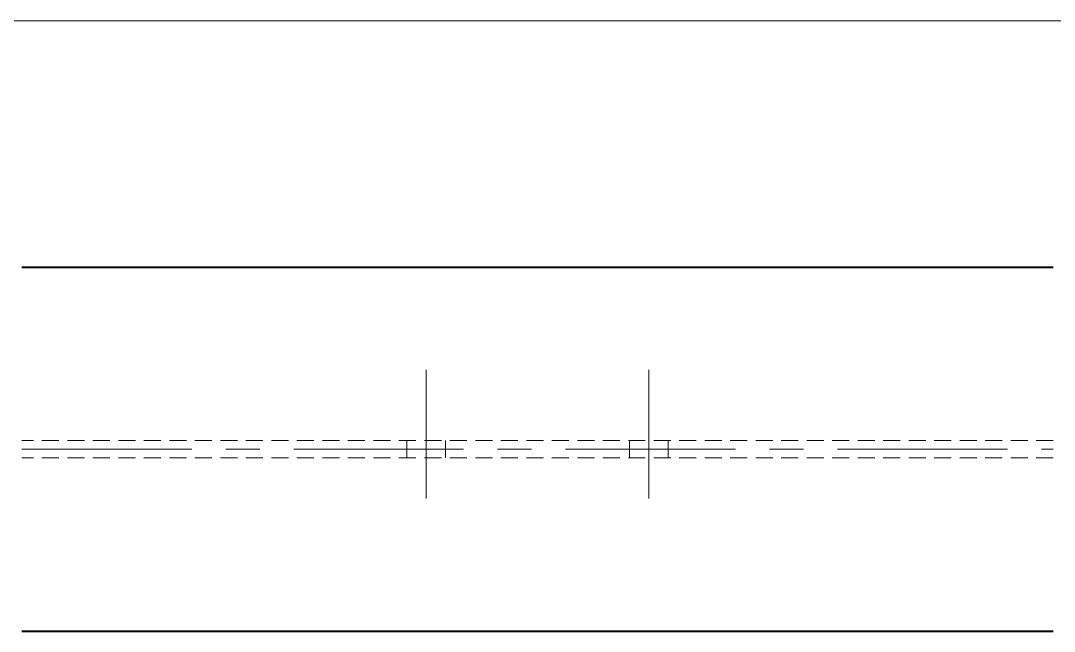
# Model space of a CAD drawing. Header units: millimetres. Extents: x 2 to 410, y 5 to 282.
# Drawn here: x 278.07 to 326.34, y 148.28 to 176.78 of the extents above; entities that cross this region are included whole.
import ezdxf

# ---------------------------------------------------------------- set-up
doc = ezdxf.new("R2010")
doc.units = ezdxf.units.MM
for name, pattern in [('AXES', [12.7, 7.9375, -1.5875, 1.5875, -1.5875]), ('CACHE2', [1.190625, 0.79375, -0.396875]), ('INTERROMPUX2', [9.525, 6.35, -3.175])]:
    doc.linetypes.add(name, pattern=pattern)
for name, color, linetype, lineweight in [('Axe', 1, 'Continuous', 0), ('Boulon', 7, 'Continuous', 0), ('Cache', 7, 'Continuous', 0), ('Cotation', 7, 'Continuous', 0), ('Piece', 2, 'Continuous', 0)]:
    doc.layers.add(name, color=color, linetype=linetype, lineweight=lineweight)

# ---------------------------------------------------------------- blocks, each defined once
blk = doc.blocks.new('*A42')
at = {"layer": 'Boulon', "linetype": 'INTERROMPUX2', "lineweight": 0}
for p, q in [((307.401984, 154.481357), (307.401984, 159.481357)), ((306.501984, 156.381357), (306.501984, 157.181357)), ((308.301984, 156.381357), (308.301984, 157.181357))]:
    blk.add_line(p, q, dxfattribs=at)
blk = doc.blocks.new('*A43')
at = {"layer": 'Boulon', "linetype": 'INTERROMPUX2', "lineweight": 0}
for p, q in [((297.001984, 154.481357), (297.001984, 159.481357)), ((296.101984, 156.381357), (296.101984, 157.181357)), ((297.901984, 156.381357), (297.901984, 157.181357))]:
    blk.add_line(p, q, dxfattribs=at)
blk = doc.blocks.new('*A44')
at = {"layer": 'Boulon', "linetype": 'INTERROMPUX2', "lineweight": 0}
for p, q in [((307.401984, 154.481357), (307.401984, 160.481357)), ((307.401984, 154.481357), (307.401984, 160.481357)), ((306.501984, 156.381357), (306.501984, 157.181357)), ((306.501984, 156.381357), (306.501984, 157.181357)), ((308.301984, 156.381357), (308.301984, 157.181357)), ((308.301984, 156.381357), (308.301984, 157.181357))]:
    blk.add_line(p, q, dxfattribs=at)
blk = doc.blocks.new('*A45')
at = {"layer": 'Boulon', "linetype": 'INTERROMPUX2', "lineweight": 0}
for p, q in [((297.001984, 154.481357), (297.001984, 160.481357)), ((297.001984, 154.481357), (297.001984, 160.481357)), ((296.101984, 156.381357), (296.101984, 157.181357)), ((296.101984, 156.381357), (296.101984, 157.181357)), ((297.901984, 156.381357), (297.901984, 157.181357)), ((297.901984, 156.381357), (297.901984, 157.181357))]:
    blk.add_line(p, q, dxfattribs=at)
blk = doc.blocks.new('*A50')
at = {"layer": 'Axe', "color": 1, "linetype": 'AXES', "lineweight": 15}
blk.add_line((278.116344, 156.781357), (326.287625, 156.781357), dxfattribs=at)
at = {"layer": 'Cache', "color": 7, "linetype": 'CACHE2', "lineweight": 20}
for p, q in [((326.287625, 157.181357), (278.116344, 157.181357)), ((326.287625, 156.381357), (278.116344, 156.381357))]:
    blk.add_line(p, q, dxfattribs=at)
at = {"layer": 'Piece', "color": 2, "linetype": 'Continuous', "lineweight": 40}
for p, q in [((278.116344, 165.281357), (326.287625, 165.281357)), ((278.116344, 148.281357), (326.287625, 148.281357))]:
    blk.add_line(p, q, dxfattribs=at)
blk = doc.blocks.new('*A127')
at = {"layer": 'Cotation', "linetype": 'Continuous', "lineweight": 0}
blk.add_line((99.973, 176.781), (357.508, 176.781), dxfattribs=at)

msp = doc.modelspace()

# ---------------------------------------------------------------- block references
at = {"lineweight": 0}
for name in ['*A127', '*A50', '*A45', '*A44', '*A43', '*A42']:
    msp.add_blockref(name, (0, 0), dxfattribs=at)

doc.saveas('drawing.dxf')
